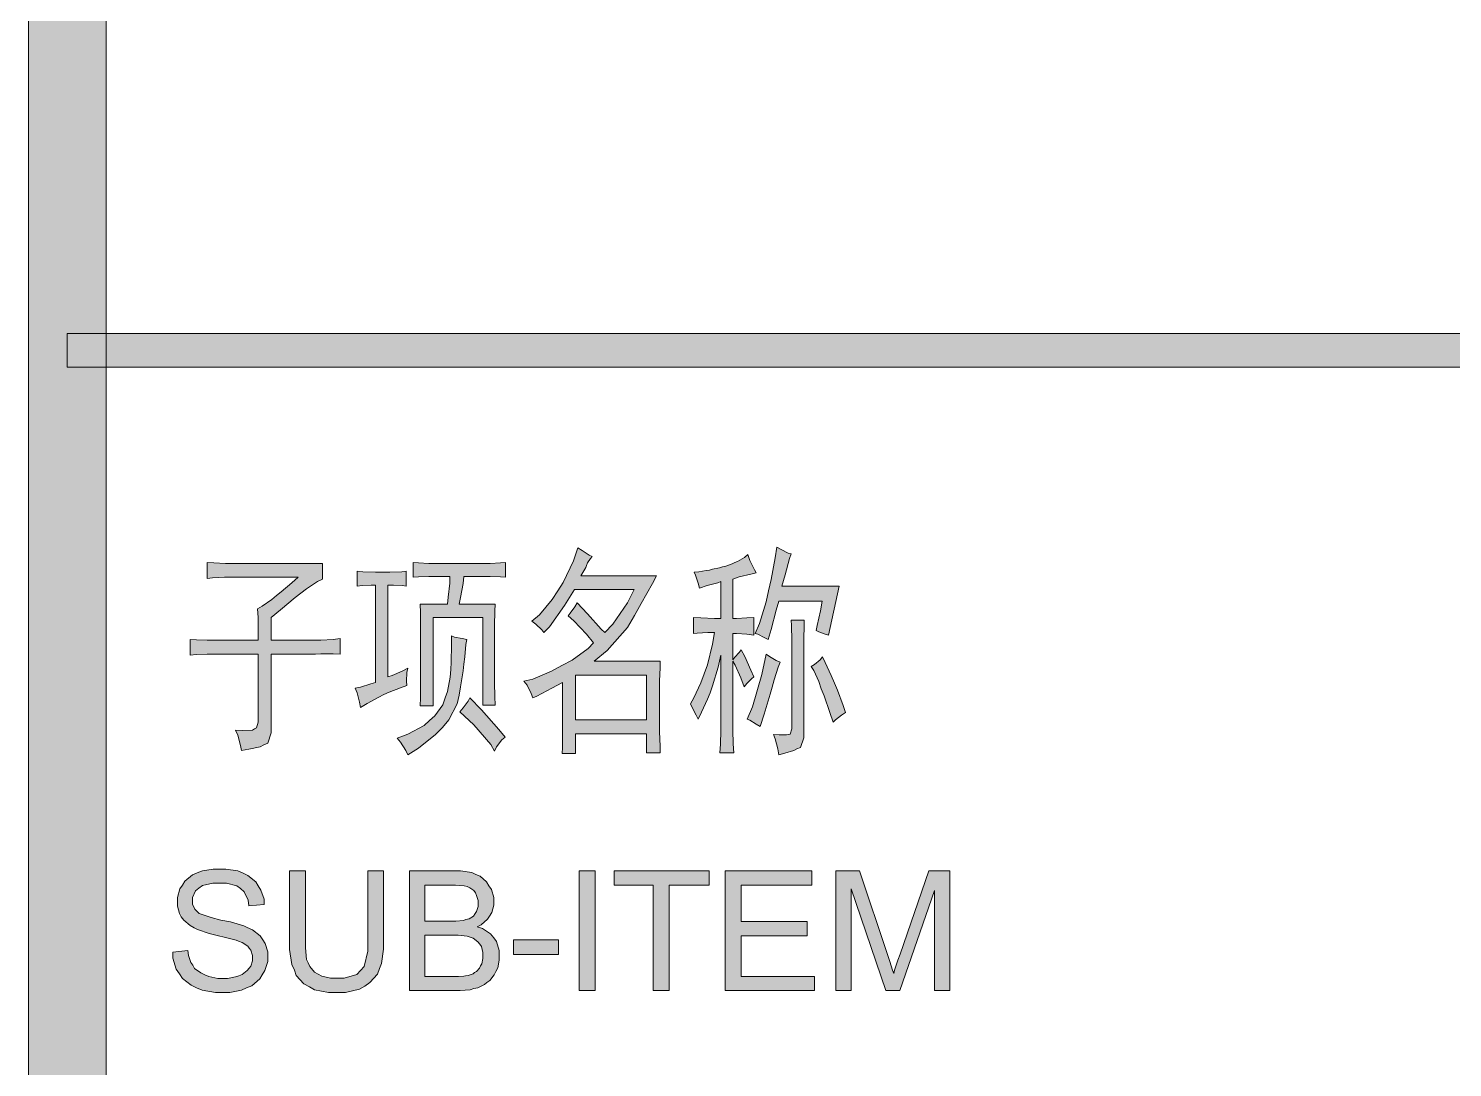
# Model space of a CAD drawing. Header units: millimetres. Extents: x 564 to 880, y 85 to 763.
# Drawn here: x 875.352 to 876.632, y 725.828 to 726.762 of the extents above; entities that cross this region are included whole.
import ezdxf

# ---------------------------------------------------------------- set-up
doc = ezdxf.new("R2010")
doc.units = ezdxf.units.MM

msp = doc.modelspace()

# ---------------------------------------------------------------- hatches: boundary and pattern name
h = msp.add_hatch(color=0)
h.dxf.hatch_style = 2
h.paths.add_polyline_path([(875.4214, 721.7212), (875.3517, 721.7212), (875.3517, 761.7175), (875.4214, 761.7175)])
h = msp.add_hatch(color=0)
h.dxf.hatch_style = 2
h.paths.add_polyline_path([(875.3864, 726.4576), (875.3864, 726.4877), (878.8734, 726.4877), (878.8734, 726.4576)])
h = msp.add_hatch(color=0)
h.paths.add_polyline_path([(875.8583, 726.2873), (875.8569, 726.2855), (875.8543, 726.2816), (875.8533, 726.2794), (875.8526, 726.2776), (875.8501, 726.273), (875.8483, 726.2701), (875.9162, 726.2701), (875.9127, 726.263), (875.9026, 726.2451), (875.8966, 726.2344), (875.8901, 726.2236), (875.8719, 726.2029), (875.8601, 726.1932), (875.9195, 726.1932), (875.9195, 726.1875), (875.9191, 726.1753), (875.9191, 726.1689), (875.9191, 726.1367), (875.9191, 726.1299), (875.9195, 726.117), (875.9195, 726.1109), (875.9073, 726.1109), (875.9073, 726.1281), (875.8433, 726.1281), (875.8433, 726.1102), (875.8314, 726.1102), (875.8318, 726.1156), (875.8318, 726.1281), (875.8318, 726.1352), (875.8318, 726.1742), (875.8221, 726.1689), (875.8086, 726.1617), (875.805, 726.1603), (875.8035, 726.1642), (875.8, 726.1717), (875.7971, 726.1753), (875.805, 726.1771), (875.8218, 726.1843), (875.8311, 726.1893), (875.8404, 726.1943), (875.8547, 726.2047), (875.8597, 726.2097), (875.8533, 726.2175), (875.8418, 726.2297), (875.8368, 726.234), (875.8386, 726.2365), (875.8429, 726.2422), (875.845, 726.2458), (875.8543, 726.2358), (875.8665, 726.2222), (875.8697, 726.219), (875.8769, 726.2265), (875.8901, 726.2458), (875.8962, 726.2576), (875.8425, 726.2576), (875.8336, 726.2433), (875.82, 726.2243), (875.815, 726.219), (875.8132, 726.2215), (875.8078, 726.2265), (875.8043, 726.2293), (875.8111, 726.2351), (875.8225, 726.2487), (875.8275, 726.2565), (875.8325, 726.264), (875.8415, 726.2834), (875.8454, 726.2952), (875.8493, 726.2927), (875.8558, 726.2887)])
h.paths.add_polyline_path([(875.9073, 726.1406), (875.9073, 726.1807), (875.8433, 726.1807), (875.8433, 726.1406)])
h = msp.add_hatch(color=0)
h.dxf.hatch_style = 2
h.paths.add_polyline_path([(875.9467, 726.1549), (875.9499, 726.1603), (875.956, 726.1739), (875.9592, 726.1818), (875.962, 726.19), (875.9667, 726.2086), (875.9685, 726.219), (875.9624, 726.219), (875.9527, 726.2186), (875.9495, 726.2183), (875.9495, 726.2326), (875.956, 726.2322), (875.9685, 726.2318), (875.9742, 726.2318), (875.9742, 726.2648), (875.9713, 726.2637), (875.9617, 726.2612), (875.9549, 726.259), (875.9538, 726.2633), (875.9513, 726.2705), (875.9502, 726.2734), (875.9542, 726.2737), (875.961, 726.2748), (875.9638, 726.2751), (875.9667, 726.2759), (875.9728, 726.2773), (875.9756, 726.278), (875.9785, 726.2787), (875.9842, 726.2809), (875.9867, 726.2819), (875.9892, 726.283), (875.9953, 726.2866), (875.9985, 726.2891), (876.0003, 726.2837), (876.0043, 726.2755), (876.006, 726.2726), (876.001, 726.2716), (875.9907, 726.2691), (875.9849, 726.2669), (875.9849, 726.2318), (875.9882, 726.2318), (875.9975, 726.2322), (876.0039, 726.2326), (876.0039, 726.2168), (875.9975, 726.2175), (875.9882, 726.2183), (875.9849, 726.2183), (875.9849, 726.1946), (875.9867, 726.1968), (875.9907, 726.2011), (875.9925, 726.2036), (875.9957, 726.1975), (876.001, 726.1853), (876.0039, 726.1793), (876.0018, 726.1775), (875.9975, 726.1732), (875.995, 726.1703), (875.9921, 726.1782), (875.9871, 726.1896), (875.9849, 726.1932), (875.9849, 726.1352), (875.9849, 726.1313), (875.9853, 726.1191), (875.9857, 726.1109), (875.9731, 726.1109), (875.9738, 726.1188), (875.9742, 726.131), (875.9742, 726.1352), (875.9742, 726.1986), (875.9717, 726.1878), (875.9667, 726.171), (875.9645, 726.1649), (875.962, 726.1592), (875.9567, 726.1474), (875.9538, 726.1413), (875.952, 726.1449), (875.9484, 726.1517)])
h = msp.add_hatch(color=0)
h.dxf.hatch_style = 2
h.paths.add_polyline_path([(876.0372, 726.2898), (876.0357, 726.2855), (876.0318, 726.2708), (876.0289, 726.2608), (876.0805, 726.2608), (876.0708, 726.2168), (876.0679, 726.2175), (876.0622, 726.2197), (876.0597, 726.2208), (876.0608, 726.2254), (876.0637, 726.2386), (876.0651, 726.2472), (876.0261, 726.2472), (876.0239, 726.239), (876.0193, 726.2218), (876.0168, 726.2129), (876.0132, 726.2147), (876.0075, 726.2175), (876.005, 726.2183), (876.0089, 726.2272), (876.015, 726.2465), (876.0171, 726.2565), (876.0193, 726.2666), (876.0229, 726.2862), (876.0243, 726.2959), (876.0282, 726.2937), (876.0347, 726.2905)])
h = msp.add_hatch(color=0)
h.dxf.hatch_style = 2
h.paths.add_polyline_path([(875.5377, 726.1313), (875.5445, 726.131), (875.5531, 726.1313), (875.5549, 726.1324), (875.5567, 726.1335), (875.5581, 726.1385), (875.5581, 726.1424), (875.5581, 726.1996), (875.5166, 726.1996), (875.5123, 726.1996), (875.5026, 726.1993), (875.4969, 726.1986), (875.4969, 726.2129), (875.5026, 726.2125), (875.5123, 726.2122), (875.5166, 726.2122), (875.5581, 726.2122), (875.5581, 726.2183), (875.5581, 726.2326), (875.5577, 726.2404), (875.5617, 726.2426), (875.5703, 726.2487), (875.5746, 726.2522), (875.5789, 726.2555), (875.5885, 726.2637), (875.5942, 726.2687), (875.5341, 726.2687), (875.528, 726.2687), (875.517, 726.2683), (875.5123, 726.2676), (875.5123, 726.2819), (875.5184, 726.2816), (875.5288, 726.2812), (875.5331, 726.2812), (875.6161, 726.2812), (875.6161, 726.2669), (875.6114, 726.2648), (875.6017, 726.2583), (875.5964, 726.2544), (875.5914, 726.2505), (875.5781, 726.2394), (875.5699, 726.2326), (875.5699, 726.2122), (875.6096, 726.2122), (875.6146, 726.2122), (875.6257, 726.2129), (875.6318, 726.2136), (875.6318, 726.1996), (875.6257, 726.2), (875.6146, 726.2), (875.6096, 726.1996), (875.5699, 726.1996), (875.5699, 726.1367), (875.5699, 726.1288), (875.5667, 726.1195), (875.5631, 726.1181), (875.5599, 726.1163), (875.5499, 726.1141), (875.5431, 726.1131), (875.5424, 726.1174), (875.5399, 726.1267)])
h = msp.add_hatch(color=0)
h.dxf.hatch_style = 2
h.paths.add_polyline_path([(875.6919, 726.1714), (875.6862, 726.1692), (875.6758, 726.1653), (875.6712, 726.1632), (875.6665, 726.161), (875.6561, 726.1553), (875.6501, 726.1517), (875.6493, 726.1564), (875.6472, 726.1649), (875.6454, 726.1689), (875.6501, 726.17), (875.6594, 726.1728), (875.6636, 726.1742), (875.6636, 726.2615), (875.6597, 726.2615), (875.6515, 726.2612), (875.6472, 726.2608), (875.6472, 726.2741), (875.6522, 726.2737), (875.6636, 726.2734), (875.6701, 726.2734), (875.6765, 726.2734), (875.6873, 726.2737), (875.6912, 726.2741), (875.6912, 726.2608), (875.688, 726.2612), (875.6797, 726.2615), (875.6747, 726.2615), (875.6747, 726.1793), (875.6787, 726.1803), (875.6876, 726.1843), (875.6926, 726.1871), (875.6919, 726.1832), (875.6916, 726.1753)])
h = msp.add_hatch(color=0)
h.dxf.hatch_style = 2
h.paths.add_polyline_path([(875.762, 726.2812), (875.7667, 726.2812), (875.776, 726.2816), (875.7806, 726.2819), (875.7806, 726.2687), (875.776, 726.2691), (875.7667, 726.2694), (875.762, 726.2694), (875.7431, 726.2694), (875.7424, 726.263), (875.7402, 726.2505), (875.7388, 726.2444), (875.7713, 726.2444), (875.771, 726.2383), (875.7706, 726.2254), (875.7706, 726.2183), (875.7706, 726.1793), (875.7706, 726.1739), (875.771, 726.1614), (875.7713, 726.1539), (875.7602, 726.1539), (875.7602, 726.2326), (875.7155, 726.2326), (875.7155, 726.1531), (875.7037, 726.1531), (875.7041, 726.1603), (875.7041, 726.1728), (875.7041, 726.1782), (875.7041, 726.2183), (875.7041, 726.2243), (875.7041, 726.2372), (875.7037, 726.2444), (875.7284, 726.2444), (875.7291, 726.2508), (875.7306, 726.2633), (875.7306, 726.2694), (875.7159, 726.2694), (875.7116, 726.2694), (875.7023, 726.2691), (875.6976, 726.2687), (875.6976, 726.2819), (875.7023, 726.2816), (875.7116, 726.2812), (875.7159, 726.2812)])
h = msp.add_hatch(color=0)
h.dxf.hatch_style = 2
h.paths.add_polyline_path([(876.049, 726.2301), (876.049, 726.2261), (876.0486, 726.2125), (876.0486, 726.2025), (876.0486, 726.132), (876.0486, 726.1245), (876.0458, 726.1156), (876.0425, 726.1145), (876.0397, 726.1131), (876.0315, 726.1106), (876.0261, 726.1091), (876.0254, 726.1145), (876.0229, 726.1234), (876.0214, 726.1274), (876.0264, 726.127), (876.0332, 726.127), (876.0347, 726.1274), (876.0365, 726.1277), (876.0379, 726.1324), (876.0379, 726.1367), (876.0379, 726.2025), (876.0379, 726.2118), (876.0375, 726.2254), (876.0372, 726.2301)])
h = msp.add_hatch(color=0)
h.dxf.hatch_style = 2
h.paths.add_polyline_path([(875.7456, 726.2129), (875.7449, 726.2082), (875.7438, 726.1971), (875.7431, 726.1907), (875.7424, 726.1846), (875.7402, 726.1703), (875.7388, 726.1628), (875.737, 726.1549), (875.7295, 726.1406), (875.7238, 726.1338), (875.7177, 726.1274), (875.7023, 726.1152), (875.6926, 726.1091), (875.6908, 726.1131), (875.6862, 726.1206), (875.683, 726.1242), (875.6926, 726.1277), (875.7073, 726.1356), (875.7123, 726.1399), (875.717, 726.1442), (875.7241, 726.1542), (875.7263, 726.1603), (875.7284, 726.166), (875.7309, 726.1789), (875.7313, 726.1857), (875.7316, 726.1925), (875.732, 726.2079), (875.732, 726.2161), (875.7348, 726.215), (875.7416, 726.2136)])
h = msp.add_hatch(color=0)
h.dxf.hatch_style = 2
h.paths.add_polyline_path([(876.0275, 726.1925), (876.0257, 726.1878), (876.0221, 726.1764), (876.0204, 726.17), (876.0186, 726.1635), (876.0132, 726.1456), (876.0096, 726.1345), (876.006, 726.1367), (876.0003, 726.1403), (875.9978, 726.1413), (876.0025, 726.1524), (876.0111, 726.1814), (876.015, 726.1996), (876.0179, 726.1975), (876.0239, 726.1939)])
h = msp.add_hatch(color=0)
h.dxf.hatch_style = 2
h.paths.add_polyline_path([(876.0654, 726.1971), (876.0679, 726.1921), (876.0733, 726.1803), (876.0762, 726.1735), (876.079, 726.1671), (876.084, 726.1535), (876.0862, 726.1471), (876.0826, 726.1449), (876.0772, 726.1406), (876.0751, 726.1385), (876.0722, 726.1471), (876.0669, 726.1621), (876.0644, 726.1685), (876.0622, 726.175), (876.0576, 726.185), (876.0554, 726.1886), (876.0583, 726.1903), (876.0633, 726.1946)])
h = msp.add_hatch(color=0)
h.dxf.hatch_style = 2
h.paths.add_polyline_path([(875.7484, 726.1603), (875.7588, 726.1496), (875.7746, 726.132), (875.7803, 726.1249), (875.7771, 726.1227), (875.7724, 726.1163), (875.7706, 726.1123), (875.7674, 726.1184), (875.752, 726.136), (875.7395, 726.1478), (875.7424, 726.1513), (875.747, 726.1574)])
h = msp.add_hatch(color=0)
h.dxf.hatch_style = 2
h.paths.add_polyline_path([(875.4815, 725.9317), (875.4948, 725.9331), (875.4955, 725.9288), (875.4976, 725.9224), (875.4994, 725.9199), (875.5009, 725.917), (875.5066, 725.9131), (875.5102, 725.9113), (875.5137, 725.9098), (875.522, 725.9081), (875.5266, 725.9081), (875.5305, 725.9081), (875.5377, 725.9095), (875.5409, 725.9106), (875.5438, 725.9116), (875.5484, 725.9152), (875.5502, 725.9174), (875.5517, 725.9191), (875.5531, 725.9238), (875.5531, 725.9263), (875.5531, 725.9288), (875.5517, 725.9335), (875.5502, 725.9352), (875.5488, 725.937), (875.5438, 725.9403), (875.5406, 725.9417), (875.5384, 725.9424), (875.5288, 725.9449), (875.5212, 725.9467), (875.5141, 725.9485), (875.5037, 725.9521), (875.5005, 725.9535), (875.4969, 725.9556), (875.4912, 725.9606), (875.489, 725.9635), (875.4873, 725.9664), (875.4855, 725.9732), (875.4855, 725.9767), (875.4855, 725.981), (875.4876, 725.9886), (875.4901, 725.9921), (875.4923, 725.9957), (875.4991, 726.0011), (875.5034, 726.0029), (875.508, 726.0047), (875.5177, 726.0064), (875.523, 726.0064), (875.5291, 726.0064), (875.5399, 726.0047), (875.5441, 726.0029), (875.5488, 726.0007), (875.556, 725.995), (875.5581, 725.9914), (875.5606, 725.9875), (875.5635, 725.9793), (875.5635, 725.9746), (875.5499, 725.9735), (875.5492, 725.9785), (875.5456, 725.986), (875.5424, 725.9889), (875.5391, 725.9914), (875.5298, 725.9939), (875.5238, 725.9939), (875.5173, 725.9939), (875.508, 725.9918), (875.5048, 725.9893), (875.5019, 725.9868), (875.4991, 725.981), (875.4991, 725.9778), (875.4991, 725.975), (875.5012, 725.9703), (875.5034, 725.9682), (875.5051, 725.9664), (875.5159, 725.9628), (875.5245, 725.9606), (875.5334, 725.9589), (875.5452, 725.9553), (875.5484, 725.9538), (875.5531, 725.9517), (875.5599, 725.9463), (875.5624, 725.9428), (875.5645, 725.9395), (875.5667, 725.932), (875.5667, 725.9277), (875.5667, 725.9234), (875.5642, 725.9152), (875.5617, 725.9113), (875.5595, 725.9077), (875.5524, 725.9016), (875.5477, 725.8998), (875.5431, 725.8977), (875.5327, 725.8955), (875.527, 725.8955), (875.5198, 725.8955), (875.5077, 725.8977), (875.5026, 725.8998), (875.498, 725.902), (875.4901, 725.9081), (875.4873, 725.9123), (875.4844, 725.9166), (875.4815, 725.9263)])
h = msp.add_hatch(color=0)
h.dxf.hatch_style = 2
h.paths.add_polyline_path([(875.6568, 726.0047), (875.6708, 726.0047), (875.6708, 725.9428), (875.6708, 725.9345), (875.669, 725.9216), (875.6672, 725.917), (875.6654, 725.912), (875.6586, 725.9045), (875.654, 725.9013), (875.6493, 725.8984), (875.6368, 725.8955), (875.6289, 725.8955), (875.6214, 725.8955), (875.6089, 725.898), (875.6043, 725.9005), (875.5992, 725.9034), (875.5924, 725.9109), (875.5907, 725.9156), (875.5885, 725.9206), (875.5864, 725.9342), (875.5864, 725.9428), (875.5864, 726.0047), (875.6007, 726.0047), (875.6007, 725.9428), (875.6007, 725.9356), (875.6017, 725.9252), (875.6032, 725.922), (875.6046, 725.9188), (875.6089, 725.9138), (875.6121, 725.912), (875.6153, 725.9102), (875.6232, 725.9084), (875.6275, 725.9084), (875.6354, 725.9084), (875.6468, 725.9116), (875.6501, 725.9152), (875.6533, 725.9188), (875.6568, 725.9327), (875.6568, 725.9428)])
h = msp.add_hatch(color=0)
h.paths.add_polyline_path([(875.6941, 725.8973), (875.6941, 726.0047), (875.7341, 726.0047), (875.7402, 726.0047), (875.7502, 726.0032), (875.7538, 726.0014), (875.7577, 726), (875.7635, 725.995), (875.7656, 725.9914), (875.7678, 725.9882), (875.7699, 725.981), (875.7699, 725.9771), (875.7699, 725.9739), (875.7681, 725.9674), (875.766, 725.9642), (875.7642, 725.9614), (875.7585, 725.9564), (875.7549, 725.9546), (875.7599, 725.9531), (875.767, 725.9481), (875.7699, 725.9445), (875.7724, 725.9413), (875.7749, 725.9331), (875.7749, 725.9284), (875.7749, 725.9245), (875.7735, 725.9177), (875.7717, 725.9145), (875.7703, 725.9113), (875.7663, 725.9063), (875.7638, 725.9045), (875.7617, 725.9027), (875.7556, 725.8998), (875.752, 725.8991), (875.7488, 725.898), (875.7399, 725.8973), (875.7348, 725.8973)])
h.paths.add_polyline_path([(875.708, 725.9098), (875.7348, 725.9098), (875.7384, 725.9098), (875.7431, 725.9102), (875.7445, 725.9106), (875.747, 725.9109), (875.7513, 725.9123), (875.7527, 725.9134), (875.7545, 725.9145), (875.757, 725.9174), (875.7581, 725.9195), (875.7592, 725.9213), (875.7602, 725.9259), (875.7602, 725.9284), (875.7602, 725.9313), (875.7588, 725.9367), (875.7574, 725.9388), (875.7556, 725.941), (875.7513, 725.9442), (875.7488, 725.9453), (875.7459, 725.946), (875.7381, 725.947), (875.7331, 725.947), (875.708, 725.947)])
h.paths.add_polyline_path([(875.708, 725.9596), (875.7313, 725.9596), (875.7359, 725.9596), (875.7427, 725.9603), (875.7449, 725.961), (875.7477, 725.9617), (875.7517, 725.9642), (875.7531, 725.9664), (875.7545, 725.9682), (875.756, 725.9728), (875.756, 725.9757), (875.756, 725.9782), (875.7545, 725.9828), (875.7535, 725.985), (875.752, 725.9871), (875.7484, 725.9896), (875.7459, 725.9907), (875.7434, 725.9914), (875.7356, 725.9921), (875.7295, 725.9921), (875.708, 725.9921)])
h = msp.add_hatch(color=0)
h.dxf.hatch_style = 2
h.paths.add_polyline_path([(875.8468, 725.8973), (875.8468, 726.0047), (875.8611, 726.0047), (875.8611, 725.8973)])
h = msp.add_hatch(color=0)
h.dxf.hatch_style = 2
h.paths.add_polyline_path([(875.9134, 725.8973), (875.9134, 725.9921), (875.8783, 725.9921), (875.8783, 726.0047), (875.9635, 726.0047), (875.9635, 725.9921), (875.9277, 725.9921), (875.9277, 725.8973)])
h = msp.add_hatch(color=0)
h.dxf.hatch_style = 2
h.paths.add_polyline_path([(875.9781, 725.8973), (875.9781, 726.0047), (876.0558, 726.0047), (876.0558, 725.9921), (875.9925, 725.9921), (875.9925, 725.9592), (876.0518, 725.9592), (876.0518, 725.9463), (875.9925, 725.9463), (875.9925, 725.9098), (876.0583, 725.9098), (876.0583, 725.8973)])
h = msp.add_hatch(color=0)
h.dxf.hatch_style = 2
h.paths.add_polyline_path([(876.0776, 725.8973), (876.0776, 726.0047), (876.0987, 726.0047), (876.1241, 725.9288), (876.1259, 725.9234), (876.1284, 725.9156), (876.1295, 725.9127), (876.1302, 725.9156), (876.1331, 725.9245), (876.1352, 725.9299), (876.161, 726.0047), (876.1799, 726.0047), (876.1799, 725.8973), (876.1663, 725.8973), (876.1663, 725.9871), (876.1349, 725.8973), (876.1223, 725.8973), (876.0912, 725.9886), (876.0912, 725.8973)])
h = msp.add_hatch(color=0)
h.dxf.hatch_style = 2
h.paths.add_polyline_path([(875.7878, 725.9295), (875.7878, 725.9428), (875.8282, 725.9428), (875.8282, 725.9295)])

# ---------------------------------------------------------------- linework, layer by layer
at = {"color": 0, "lineweight": 0}
for points in [[(875.4214, 721.7212), (875.3517, 721.7212), (875.3517, 761.7175), (875.4214, 761.7175)], [(875.3864, 726.4576), (875.3864, 726.4877), (878.8734, 726.4877), (878.8734, 726.4576)], [(875.8583, 726.2873), (875.8569, 726.2855), (875.8543, 726.2816), (875.8533, 726.2794), (875.8526, 726.2776), (875.8501, 726.273), (875.8483, 726.2701), (875.9162, 726.2701), (875.9127, 726.263), (875.9026, 726.2451), (875.8966, 726.2344), (875.8901, 726.2236), (875.8719, 726.2029), (875.8601, 726.1932), (875.9195, 726.1932), (875.9195, 726.1875), (875.9191, 726.1753), (875.9191, 726.1689), (875.9191, 726.1367), (875.9191, 726.1299), (875.9195, 726.117), (875.9195, 726.1109), (875.9073, 726.1109), (875.9073, 726.1281), (875.8433, 726.1281), (875.8433, 726.1102), (875.8314, 726.1102), (875.8318, 726.1156), (875.8318, 726.1281), (875.8318, 726.1352), (875.8318, 726.1742), (875.8221, 726.1689), (875.8086, 726.1617), (875.805, 726.1603), (875.8035, 726.1642), (875.8, 726.1717), (875.7971, 726.1753), (875.805, 726.1771), (875.8218, 726.1843), (875.8311, 726.1893), (875.8404, 726.1943), (875.8547, 726.2047), (875.8597, 726.2097), (875.8533, 726.2175), (875.8418, 726.2297), (875.8368, 726.234), (875.8386, 726.2365), (875.8429, 726.2422), (875.845, 726.2458), (875.8543, 726.2358), (875.8665, 726.2222), (875.8697, 726.219), (875.8769, 726.2265), (875.8901, 726.2458), (875.8962, 726.2576), (875.8425, 726.2576), (875.8336, 726.2433), (875.82, 726.2243), (875.815, 726.219), (875.8132, 726.2215), (875.8078, 726.2265), (875.8043, 726.2293), (875.8111, 726.2351), (875.8225, 726.2487), (875.8275, 726.2565), (875.8325, 726.264), (875.8415, 726.2834), (875.8454, 726.2952), (875.8493, 726.2927), (875.8558, 726.2887)], [(875.9467, 726.1549), (875.9499, 726.1603), (875.956, 726.1739), (875.9592, 726.1818), (875.962, 726.19), (875.9667, 726.2086), (875.9685, 726.219), (875.9624, 726.219), (875.9527, 726.2186), (875.9495, 726.2183), (875.9495, 726.2326), (875.956, 726.2322), (875.9685, 726.2318), (875.9742, 726.2318), (875.9742, 726.2648), (875.9713, 726.2637), (875.9617, 726.2612), (875.9549, 726.259), (875.9538, 726.2633), (875.9513, 726.2705), (875.9502, 726.2734), (875.9542, 726.2737), (875.961, 726.2748), (875.9638, 726.2751), (875.9667, 726.2759), (875.9728, 726.2773), (875.9756, 726.278), (875.9785, 726.2787), (875.9842, 726.2809), (875.9867, 726.2819), (875.9892, 726.283), (875.9953, 726.2866), (875.9985, 726.2891), (876.0003, 726.2837), (876.0043, 726.2755), (876.006, 726.2726), (876.001, 726.2716), (875.9907, 726.2691), (875.9849, 726.2669), (875.9849, 726.2318), (875.9882, 726.2318), (875.9975, 726.2322), (876.0039, 726.2326), (876.0039, 726.2168), (875.9975, 726.2175), (875.9882, 726.2183), (875.9849, 726.2183), (875.9849, 726.1946), (875.9867, 726.1968), (875.9907, 726.2011), (875.9925, 726.2036), (875.9957, 726.1975), (876.001, 726.1853), (876.0039, 726.1793), (876.0018, 726.1775), (875.9975, 726.1732), (875.995, 726.1703), (875.9921, 726.1782), (875.9871, 726.1896), (875.9849, 726.1932), (875.9849, 726.1352), (875.9849, 726.1313), (875.9853, 726.1191), (875.9857, 726.1109), (875.9731, 726.1109), (875.9738, 726.1188), (875.9742, 726.131), (875.9742, 726.1352), (875.9742, 726.1986), (875.9717, 726.1878), (875.9667, 726.171), (875.9645, 726.1649), (875.962, 726.1592), (875.9567, 726.1474), (875.9538, 726.1413), (875.952, 726.1449), (875.9484, 726.1517)], [(876.0372, 726.2898), (876.0357, 726.2855), (876.0318, 726.2708), (876.0289, 726.2608), (876.0805, 726.2608), (876.0708, 726.2168), (876.0679, 726.2175), (876.0622, 726.2197), (876.0597, 726.2208), (876.0608, 726.2254), (876.0637, 726.2386), (876.0651, 726.2472), (876.0261, 726.2472), (876.0239, 726.239), (876.0193, 726.2218), (876.0168, 726.2129), (876.0132, 726.2147), (876.0075, 726.2175), (876.005, 726.2183), (876.0089, 726.2272), (876.015, 726.2465), (876.0171, 726.2565), (876.0193, 726.2666), (876.0229, 726.2862), (876.0243, 726.2959), (876.0282, 726.2937), (876.0347, 726.2905)], [(875.5377, 726.1313), (875.5445, 726.131), (875.5531, 726.1313), (875.5549, 726.1324), (875.5567, 726.1335), (875.5581, 726.1385), (875.5581, 726.1424), (875.5581, 726.1996), (875.5166, 726.1996), (875.5123, 726.1996), (875.5026, 726.1993), (875.4969, 726.1986), (875.4969, 726.2129), (875.5026, 726.2125), (875.5123, 726.2122), (875.5166, 726.2122), (875.5581, 726.2122), (875.5581, 726.2183), (875.5581, 726.2326), (875.5577, 726.2404), (875.5617, 726.2426), (875.5703, 726.2487), (875.5746, 726.2522), (875.5789, 726.2555), (875.5885, 726.2637), (875.5942, 726.2687), (875.5341, 726.2687), (875.528, 726.2687), (875.517, 726.2683), (875.5123, 726.2676), (875.5123, 726.2819), (875.5184, 726.2816), (875.5288, 726.2812), (875.5331, 726.2812), (875.6161, 726.2812), (875.6161, 726.2669), (875.6114, 726.2648), (875.6017, 726.2583), (875.5964, 726.2544), (875.5914, 726.2505), (875.5781, 726.2394), (875.5699, 726.2326), (875.5699, 726.2122), (875.6096, 726.2122), (875.6146, 726.2122), (875.6257, 726.2129), (875.6318, 726.2136), (875.6318, 726.1996), (875.6257, 726.2), (875.6146, 726.2), (875.6096, 726.1996), (875.5699, 726.1996), (875.5699, 726.1367), (875.5699, 726.1288), (875.5667, 726.1195), (875.5631, 726.1181), (875.5599, 726.1163), (875.5499, 726.1141), (875.5431, 726.1131), (875.5424, 726.1174), (875.5399, 726.1267)], [(875.6919, 726.1714), (875.6862, 726.1692), (875.6758, 726.1653), (875.6712, 726.1632), (875.6665, 726.161), (875.6561, 726.1553), (875.6501, 726.1517), (875.6493, 726.1564), (875.6472, 726.1649), (875.6454, 726.1689), (875.6501, 726.17), (875.6594, 726.1728), (875.6636, 726.1742), (875.6636, 726.2615), (875.6597, 726.2615), (875.6515, 726.2612), (875.6472, 726.2608), (875.6472, 726.2741), (875.6522, 726.2737), (875.6636, 726.2734), (875.6701, 726.2734), (875.6765, 726.2734), (875.6873, 726.2737), (875.6912, 726.2741), (875.6912, 726.2608), (875.688, 726.2612), (875.6797, 726.2615), (875.6747, 726.2615), (875.6747, 726.1793), (875.6787, 726.1803), (875.6876, 726.1843), (875.6926, 726.1871), (875.6919, 726.1832), (875.6916, 726.1753)], [(875.762, 726.2812), (875.7667, 726.2812), (875.776, 726.2816), (875.7806, 726.2819), (875.7806, 726.2687), (875.776, 726.2691), (875.7667, 726.2694), (875.762, 726.2694), (875.7431, 726.2694), (875.7424, 726.263), (875.7402, 726.2505), (875.7388, 726.2444), (875.7713, 726.2444), (875.771, 726.2383), (875.7706, 726.2254), (875.7706, 726.2183), (875.7706, 726.1793), (875.7706, 726.1739), (875.771, 726.1614), (875.7713, 726.1539), (875.7602, 726.1539), (875.7602, 726.2326), (875.7155, 726.2326), (875.7155, 726.1531), (875.7037, 726.1531), (875.7041, 726.1603), (875.7041, 726.1728), (875.7041, 726.1782), (875.7041, 726.2183), (875.7041, 726.2243), (875.7041, 726.2372), (875.7037, 726.2444), (875.7284, 726.2444), (875.7291, 726.2508), (875.7306, 726.2633), (875.7306, 726.2694), (875.7159, 726.2694), (875.7116, 726.2694), (875.7023, 726.2691), (875.6976, 726.2687), (875.6976, 726.2819), (875.7023, 726.2816), (875.7116, 726.2812), (875.7159, 726.2812)], [(876.049, 726.2301), (876.049, 726.2261), (876.0486, 726.2125), (876.0486, 726.2025), (876.0486, 726.132), (876.0486, 726.1245), (876.0458, 726.1156), (876.0425, 726.1145), (876.0397, 726.1131), (876.0315, 726.1106), (876.0261, 726.1091), (876.0254, 726.1145), (876.0229, 726.1234), (876.0214, 726.1274), (876.0264, 726.127), (876.0332, 726.127), (876.0347, 726.1274), (876.0365, 726.1277), (876.0379, 726.1324), (876.0379, 726.1367), (876.0379, 726.2025), (876.0379, 726.2118), (876.0375, 726.2254), (876.0372, 726.2301)], [(875.7456, 726.2129), (875.7449, 726.2082), (875.7438, 726.1971), (875.7431, 726.1907), (875.7424, 726.1846), (875.7402, 726.1703), (875.7388, 726.1628), (875.737, 726.1549), (875.7295, 726.1406), (875.7238, 726.1338), (875.7177, 726.1274), (875.7023, 726.1152), (875.6926, 726.1091), (875.6908, 726.1131), (875.6862, 726.1206), (875.683, 726.1242), (875.6926, 726.1277), (875.7073, 726.1356), (875.7123, 726.1399), (875.717, 726.1442), (875.7241, 726.1542), (875.7263, 726.1603), (875.7284, 726.166), (875.7309, 726.1789), (875.7313, 726.1857), (875.7316, 726.1925), (875.732, 726.2079), (875.732, 726.2161), (875.7348, 726.215), (875.7416, 726.2136)], [(876.0275, 726.1925), (876.0257, 726.1878), (876.0221, 726.1764), (876.0204, 726.17), (876.0186, 726.1635), (876.0132, 726.1456), (876.0096, 726.1345), (876.006, 726.1367), (876.0003, 726.1403), (875.9978, 726.1413), (876.0025, 726.1524), (876.0111, 726.1814), (876.015, 726.1996), (876.0179, 726.1975), (876.0239, 726.1939)], [(876.0654, 726.1971), (876.0679, 726.1921), (876.0733, 726.1803), (876.0762, 726.1735), (876.079, 726.1671), (876.084, 726.1535), (876.0862, 726.1471), (876.0826, 726.1449), (876.0772, 726.1406), (876.0751, 726.1385), (876.0722, 726.1471), (876.0669, 726.1621), (876.0644, 726.1685), (876.0622, 726.175), (876.0576, 726.185), (876.0554, 726.1886), (876.0583, 726.1903), (876.0633, 726.1946)], [(875.9073, 726.1406), (875.9073, 726.1807), (875.8433, 726.1807), (875.8433, 726.1406)], [(875.7484, 726.1603), (875.7588, 726.1496), (875.7746, 726.132), (875.7803, 726.1249), (875.7771, 726.1227), (875.7724, 726.1163), (875.7706, 726.1123), (875.7674, 726.1184), (875.752, 726.136), (875.7395, 726.1478), (875.7424, 726.1513), (875.747, 726.1574)], [(875.4815, 725.9317), (875.4948, 725.9331), (875.4955, 725.9288), (875.4976, 725.9224), (875.4994, 725.9199), (875.5009, 725.917), (875.5066, 725.9131), (875.5102, 725.9113), (875.5137, 725.9098), (875.522, 725.9081), (875.5266, 725.9081), (875.5305, 725.9081), (875.5377, 725.9095), (875.5409, 725.9106), (875.5438, 725.9116), (875.5484, 725.9152), (875.5502, 725.9174), (875.5517, 725.9191), (875.5531, 725.9238), (875.5531, 725.9263), (875.5531, 725.9288), (875.5517, 725.9335), (875.5502, 725.9352), (875.5488, 725.937), (875.5438, 725.9403), (875.5406, 725.9417), (875.5384, 725.9424), (875.5288, 725.9449), (875.5212, 725.9467), (875.5141, 725.9485), (875.5037, 725.9521), (875.5005, 725.9535), (875.4969, 725.9556), (875.4912, 725.9606), (875.489, 725.9635), (875.4873, 725.9664), (875.4855, 725.9732), (875.4855, 725.9767), (875.4855, 725.981), (875.4876, 725.9886), (875.4901, 725.9921), (875.4923, 725.9957), (875.4991, 726.0011), (875.5034, 726.0029), (875.508, 726.0047), (875.5177, 726.0064), (875.523, 726.0064), (875.5291, 726.0064), (875.5399, 726.0047), (875.5441, 726.0029), (875.5488, 726.0007), (875.556, 725.995), (875.5581, 725.9914), (875.5606, 725.9875), (875.5635, 725.9793), (875.5635, 725.9746), (875.5499, 725.9735), (875.5492, 725.9785), (875.5456, 725.986), (875.5424, 725.9889), (875.5391, 725.9914), (875.5298, 725.9939), (875.5238, 725.9939), (875.5173, 725.9939), (875.508, 725.9918), (875.5048, 725.9893), (875.5019, 725.9868), (875.4991, 725.981), (875.4991, 725.9778), (875.4991, 725.975), (875.5012, 725.9703), (875.5034, 725.9682), (875.5051, 725.9664), (875.5159, 725.9628), (875.5245, 725.9606), (875.5334, 725.9589), (875.5452, 725.9553), (875.5484, 725.9538), (875.5531, 725.9517), (875.5599, 725.9463), (875.5624, 725.9428), (875.5645, 725.9395), (875.5667, 725.932), (875.5667, 725.9277), (875.5667, 725.9234), (875.5642, 725.9152), (875.5617, 725.9113), (875.5595, 725.9077), (875.5524, 725.9016), (875.5477, 725.8998), (875.5431, 725.8977), (875.5327, 725.8955), (875.527, 725.8955), (875.5198, 725.8955), (875.5077, 725.8977), (875.5026, 725.8998), (875.498, 725.902), (875.4901, 725.9081), (875.4873, 725.9123), (875.4844, 725.9166), (875.4815, 725.9263)], [(875.6568, 726.0047), (875.6708, 726.0047), (875.6708, 725.9428), (875.6708, 725.9345), (875.669, 725.9216), (875.6672, 725.917), (875.6654, 725.912), (875.6586, 725.9045), (875.654, 725.9013), (875.6493, 725.8984), (875.6368, 725.8955), (875.6289, 725.8955), (875.6214, 725.8955), (875.6089, 725.898), (875.6043, 725.9005), (875.5992, 725.9034), (875.5924, 725.9109), (875.5907, 725.9156), (875.5885, 725.9206), (875.5864, 725.9342), (875.5864, 725.9428), (875.5864, 726.0047), (875.6007, 726.0047), (875.6007, 725.9428), (875.6007, 725.9356), (875.6017, 725.9252), (875.6032, 725.922), (875.6046, 725.9188), (875.6089, 725.9138), (875.6121, 725.912), (875.6153, 725.9102), (875.6232, 725.9084), (875.6275, 725.9084), (875.6354, 725.9084), (875.6468, 725.9116), (875.6501, 725.9152), (875.6533, 725.9188), (875.6568, 725.9327), (875.6568, 725.9428)], [(875.6941, 725.8973), (875.6941, 726.0047), (875.7341, 726.0047), (875.7402, 726.0047), (875.7502, 726.0032), (875.7538, 726.0014), (875.7577, 726), (875.7635, 725.995), (875.7656, 725.9914), (875.7678, 725.9882), (875.7699, 725.981), (875.7699, 725.9771), (875.7699, 725.9739), (875.7681, 725.9674), (875.766, 725.9642), (875.7642, 725.9614), (875.7585, 725.9564), (875.7549, 725.9546), (875.7599, 725.9531), (875.767, 725.9481), (875.7699, 725.9445), (875.7724, 725.9413), (875.7749, 725.9331), (875.7749, 725.9284), (875.7749, 725.9245), (875.7735, 725.9177), (875.7717, 725.9145), (875.7703, 725.9113), (875.7663, 725.9063), (875.7638, 725.9045), (875.7617, 725.9027), (875.7556, 725.8998), (875.752, 725.8991), (875.7488, 725.898), (875.7399, 725.8973), (875.7348, 725.8973)], [(875.8468, 725.8973), (875.8468, 726.0047), (875.8611, 726.0047), (875.8611, 725.8973)], [(875.9134, 725.8973), (875.9134, 725.9921), (875.8783, 725.9921), (875.8783, 726.0047), (875.9635, 726.0047), (875.9635, 725.9921), (875.9277, 725.9921), (875.9277, 725.8973)], [(875.9781, 725.8973), (875.9781, 726.0047), (876.0558, 726.0047), (876.0558, 725.9921), (875.9925, 725.9921), (875.9925, 725.9592), (876.0518, 725.9592), (876.0518, 725.9463), (875.9925, 725.9463), (875.9925, 725.9098), (876.0583, 725.9098), (876.0583, 725.8973)], [(876.0776, 725.8973), (876.0776, 726.0047), (876.0987, 726.0047), (876.1241, 725.9288), (876.1259, 725.9234), (876.1284, 725.9156), (876.1295, 725.9127), (876.1302, 725.9156), (876.1331, 725.9245), (876.1352, 725.9299), (876.161, 726.0047), (876.1799, 726.0047), (876.1799, 725.8973), (876.1663, 725.8973), (876.1663, 725.9871), (876.1349, 725.8973), (876.1223, 725.8973), (876.0912, 725.9886), (876.0912, 725.8973)], [(875.708, 725.9596), (875.7313, 725.9596), (875.7359, 725.9596), (875.7427, 725.9603), (875.7449, 725.961), (875.7477, 725.9617), (875.7517, 725.9642), (875.7531, 725.9664), (875.7545, 725.9682), (875.756, 725.9728), (875.756, 725.9757), (875.756, 725.9782), (875.7545, 725.9828), (875.7535, 725.985), (875.752, 725.9871), (875.7484, 725.9896), (875.7459, 725.9907), (875.7434, 725.9914), (875.7356, 725.9921), (875.7295, 725.9921), (875.708, 725.9921)], [(875.708, 725.9098), (875.7348, 725.9098), (875.7384, 725.9098), (875.7431, 725.9102), (875.7445, 725.9106), (875.747, 725.9109), (875.7513, 725.9123), (875.7527, 725.9134), (875.7545, 725.9145), (875.757, 725.9174), (875.7581, 725.9195), (875.7592, 725.9213), (875.7602, 725.9259), (875.7602, 725.9284), (875.7602, 725.9313), (875.7588, 725.9367), (875.7574, 725.9388), (875.7556, 725.941), (875.7513, 725.9442), (875.7488, 725.9453), (875.7459, 725.946), (875.7381, 725.947), (875.7331, 725.947), (875.708, 725.947)], [(875.7878, 725.9295), (875.7878, 725.9428), (875.8282, 725.9428), (875.8282, 725.9295)]]:
    msp.add_lwpolyline(points, close=True, dxfattribs=at)

doc.saveas('drawing.dxf')
